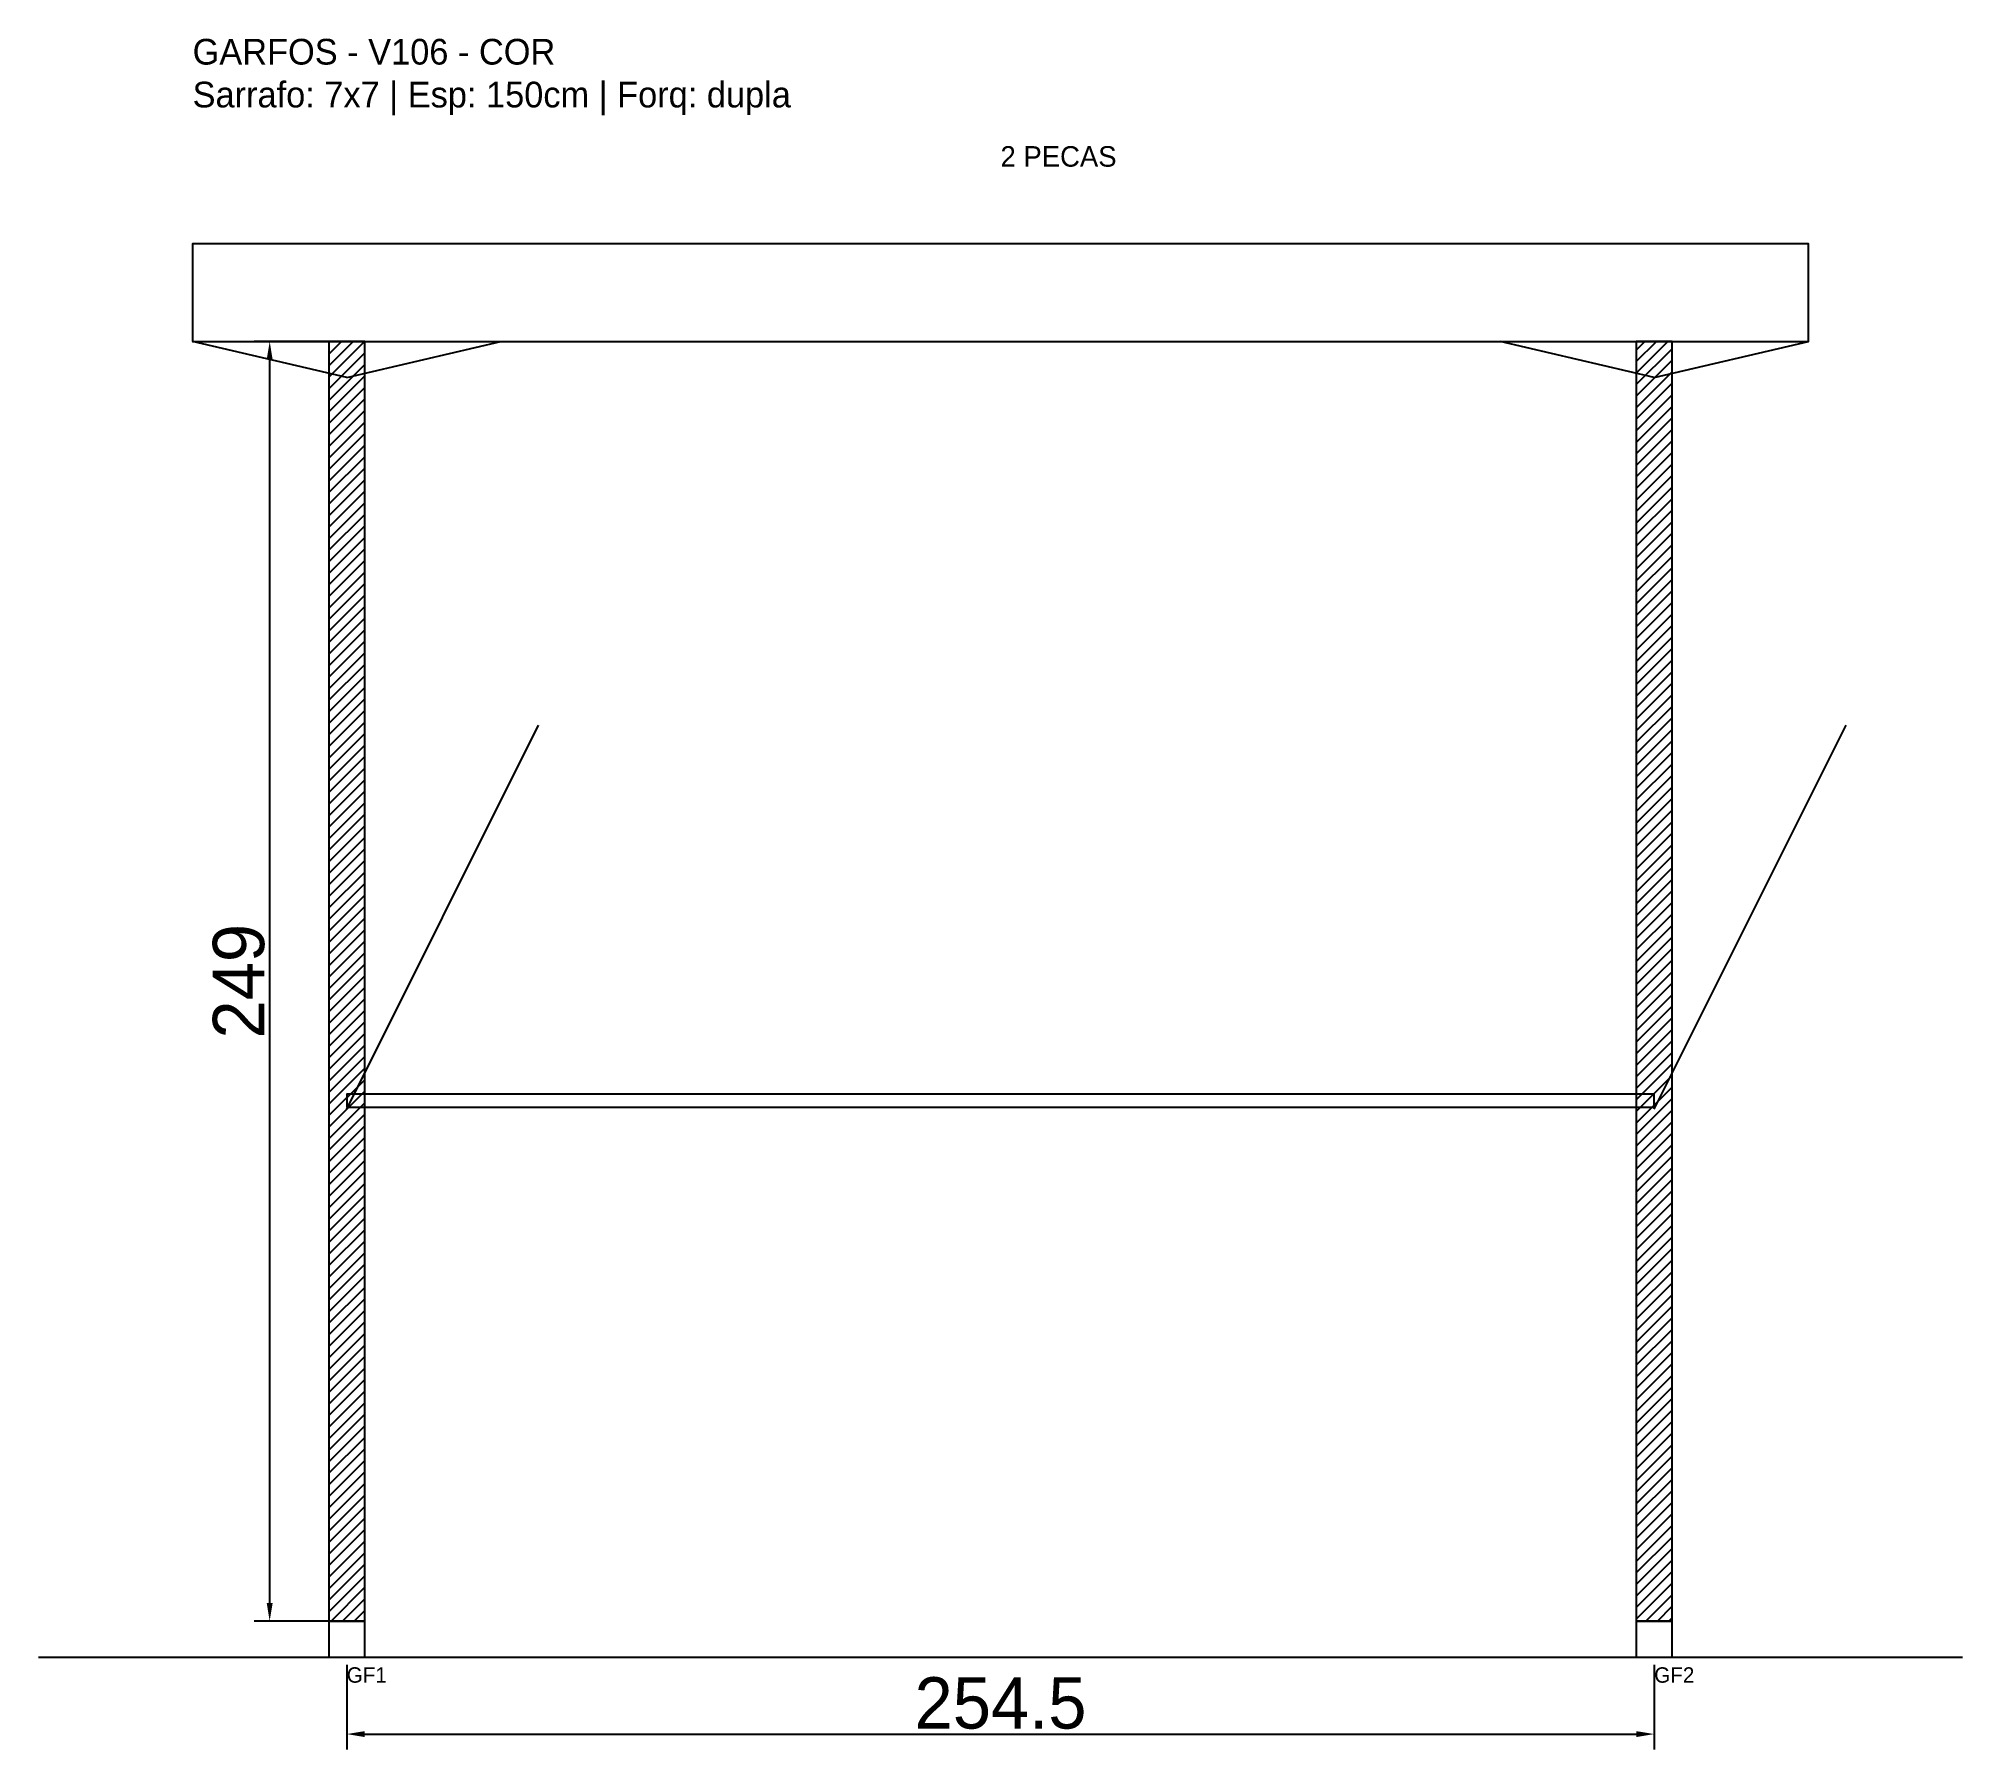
# Model space of a CAD drawing. Header units: metres. Extents: x -30 to 344, y -25 to 308.
import ezdxf

# ---------------------------------------------------------------- set-up
doc = ezdxf.new("R2010")
doc.units = ezdxf.units.M
for name, color, linetype in [('BARRA_ANCORAGEM', 1, 'Continuous'), ('COTA', 241, 'Continuous'), ('GARFOS OK', 3, 'Continuous'), ('NOME DA VIGA', 6, 'Continuous'), ('SARR_7x7', 40, 'Continuous'), ('TIRAS REESCORAMENTO', 252, 'Continuous'), ('VIGAS', 3, 'Continuous')]:
    doc.layers.add(name, color=color, linetype=linetype)
doc.dimstyles.new('EZ DXF', dxfattribs={"dimtxt": 10, "dimasz": 3.5, "dimexe": 3, "dimexo": 1.5, "dimgap": 1, "dimtad": 1, "dimdec": 1, "dimdsep": 46, "dimcen": 2.5, "dimazin": 3, "dimtfac": 1, "dimtmove": 0, "dimatfit": 3})

msp = doc.modelspace()

# ---------------------------------------------------------------- hatches: boundary and pattern name
at = {"layer": 'COTA'}
h = msp.add_hatch(dxfattribs=at)
h.set_pattern_fill('ANSI31', scale=0.5)
h.paths.add_polyline_path([(26.5, 0), (33.5, 0), (33.5, 249), (26.5, 249)])
h = msp.add_hatch(dxfattribs=at)
h.set_pattern_fill('ANSI31', scale=0.5)
h.paths.add_polyline_path([(281, 0), (288, 0), (288, 249), (281, 249)])

# ---------------------------------------------------------------- linework, layer by layer
at = {"layer": 'BARRA_ANCORAGEM'}
for p, q in [((30, 99.6), (67.35, 174.3)), ((284.5, 99.6), (321.85, 174.3))]:
    msp.add_line(p, q, dxfattribs=at)
at = {"layer": 'GARFOS OK'}
for p, q in [((30, 242), (0, 249)), ((0, 249), (60, 249)), ((30, 242), (60, 249)), ((284.5, 242), (254.5, 249)), ((254.5, 249), (314.5, 249)), ((284.5, 242), (314.5, 249))]:
    msp.add_line(p, q, dxfattribs=at)
at = {"layer": 'GARFOS OK', "linetype": 'CONTINUOUS'}
msp.add_line((-30, -7), (344.5, -7), dxfattribs=at)
at = {"layer": 'GARFOS OK'}
for points in [[(26.5, 0), (33.5, 0), (33.5, 249), (26.5, 249), (26.5, 0)], [(281, 0), (288, 0), (288, 249), (281, 249), (281, 0)]]:
    msp.add_lwpolyline(points, dxfattribs=at)
at = {"layer": 'SARR_7x7'}
for points in [[(26.5, -7), (33.5, -7), (33.5, 0), (26.5, 0), (26.5, -7)], [(281, -7), (288, -7), (288, 0), (281, 0), (281, -7)]]:
    msp.add_lwpolyline(points, dxfattribs=at)
at = {"layer": 'TIRAS REESCORAMENTO'}
msp.add_lwpolyline([(30, 100), (284.5, 100), (284.5, 102.5), (30, 102.5), (30, 100)], dxfattribs=at)
at = {"layer": 'VIGAS'}
msp.add_lwpolyline([(0, 249), (314.5, 249), (314.5, 268), (0, 268), (0, 249)], dxfattribs=at)

# ---------------------------------------------------------------- texts
at = {"layer": 'NOME DA VIGA'}
for s, height, p in [('2 PECAS', 4, (157.25, 283)), ('GF1', 3, (30, -12)), ('GF2', 3, (284.5, -12))]:
    msp.add_text(s, height=height, dxfattribs=at).set_placement(p)
at = {"layer": 'NOME DA VIGA', "insert": (0, 293), "char_height": 5, "attachment_point": 7}
msp.add_mtext('GARFOS - V106 - COR\\PSarrafo: 7x7 | Esp: 150cm | Forq: dupla', dxfattribs=at)

# ---------------------------------------------------------------- dimensions: what is measured, and where the dimension line sits
at = {"layer": 'COTA'}
msp.add_linear_dim(base=(15, 0), p1=(30, 0), p2=(30, 249), angle=90, dimstyle='EZ DXF', dxfattribs=at).render()
msp.add_linear_dim(base=(30, -22), p1=(30, -7), p2=(284.5, -7), dimstyle='EZ DXF', dxfattribs=at).render()

doc.saveas('drawing.dxf')
